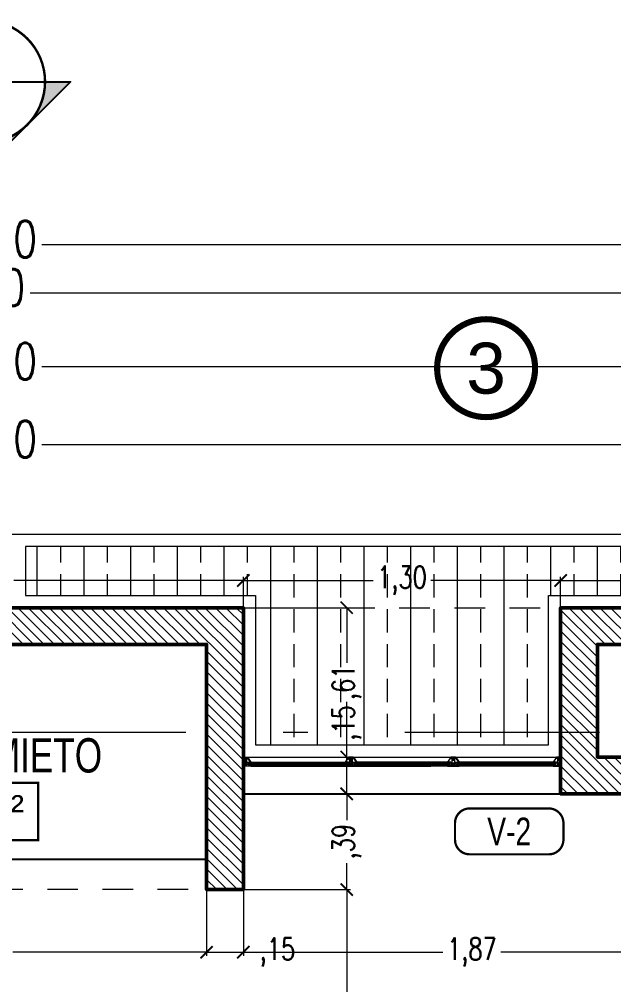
# Model space of a CAD drawing. Header units: millimetres. Extents: x 216 to 2687, y 57 to 1099.
# Drawn here: x 229.718 to 232.143, y 92.617 to 96.56 of the extents above; entities that cross this region are included whole.
import ezdxf
from ezdxf.enums import TextEntityAlignment as Align

# ---------------------------------------------------------------- set-up
doc = ezdxf.new("R2010")
doc.units = ezdxf.units.MM
doc.header["$LTSCALE"] = 0.5
doc.set_wipeout_variables(frame=1)
doc.header["$PDMODE"] = 35
for name, pattern in [('CENTER', [50.8, 31.75, -6.35, 6.35, -6.35]), ('DASHDOT2', [12.7, 6.35, -3.175, 0, -3.175]), ('HIDDEN', [0.375, 0.25, -0.125])]:
    doc.linetypes.add(name, pattern=pattern)
for name, color, linetype, lineweight in [('A-COTAS', 7, 'Continuous', 9), ('A-EJES', 7, 'DASHDOT2', 9), ('A-MUEB-FIJO', 44, 'Continuous', 15), ('A-MURO', 5, 'Continuous', 50), ('A-MURO-ACHU', 250, 'Continuous', 0), ('A-PISO', 7, 'Continuous', 15), ('A-PISO -ACHU', 55, 'Continuous', 0), ('A-PLAN-ACHU1', 105, 'Continuous', 9), ('A-PLAN-ACHU2', 146, 'Continuous', 0), ('A-PROY', 6, 'HIDDEN', 18), ('A-TEXT-EJES', 85, 'CENTER', 9), ('A-TEXT-ESPA', 1, 'Continuous', 9), ('A-TEXT-VENT', 2, 'Continuous', 9), ('A-VENT', 1, 'Continuous', 15), ('A-WIPEOUT', 255, 'Continuous', 0)]:
    doc.layers.add(name, color=color, linetype=linetype, lineweight=lineweight)
doc.layers.add('A-TEXT-SIMB', color=195, linetype='Continuous')
doc.layers.add('BORRADOR', color=3, linetype='Continuous', plot=False)
doc.styles.add('Cotas', font='romans.shx', dxfattribs={"width": 0.75})
doc.styles.add('ING_50', font='swisscl.ttf', dxfattribs={"height": 0.08})
doc.styles.add('ROTULO', font='swissl.ttf')
doc.styles.add('swis Lt BT', font='swissl.ttf')
doc.dimstyles.new("1-25'", dxfattribs={"dimtxt": 0.075, "dimasz": 0.05, "dimexe": 0.015, "dimexo": 0, "dimgap": 0.02, "dimtad": 0, "dimzin": 4, "dimtxsty": 'Cotas', "dimblk": 'ARCHTICK', "dimcen": 0.09, "dimclrd": 142, "dimclre": 2, "dimclrt": 2, "dimadec": 0, "dimazin": 0, "dimtfac": 1, "dimtmove": 0, "dimatfit": 3, "dimfxl": 0.1, "dimlwd": 13, "dimlwe": 9, "dimarcsym": 2})
doc.dimstyles.new("1-50'---", dxfattribs={"dimtxt": 0.15, "dimasz": 0.1, "dimexe": 0.045, "dimexo": 0, "dimgap": 0.02, "dimtad": 0, "dimzin": 4, "dimtxsty": 'Cotas', "dimblk": 'ARCHTICK', "dimcen": 0.09, "dimclrd": 40, "dimclre": 74, "dimclrt": 256, "dimadec": 0, "dimazin": 0, "dimtfac": 1, "dimtmove": 0, "dimatfit": 3, "dimfxl": 30, "dimfxlon": 1, "dimlwd": 13, "dimlwe": 9, "dimarcsym": 2})
pattern_1 = [(135, (-2414.348867, -998.31859), (-0.02121320344, -0.02121320344), [])]

# ---------------------------------------------------------------- blocks, each defined once
blk = doc.blocks.new('*U19')
at = {"layer": 'A-TEXT-SIMB'}
h = blk.add_hatch(color=256, dxfattribs=at)
edge = h.paths.add_edge_path()
edge.add_line((0.25, 0), (0.3536, 0))
edge.add_line((0.3536, 0), (0, -0.3536))
edge.add_line((0, -0.3536), (-0.3536, 0))
edge.add_line((-0.3536, 0), (-0.25, 0))
edge.add_arc((0, 0), 0.25, 180, 360)
for p, q in [((-0.25, 0), (0.25, 0)), ((0.25, 0), (0.3536, 0))]:
    blk.add_line(p, q, dxfattribs=at)
at = {"layer": 'A-TEXT-SIMB', "const_width": 0.01}
blk.add_lwpolyline([(0.25, 0, -0.999498), (-0.25, 0, -0.999498)], format="xyb", close=True, dxfattribs=at)
at = {"layer": 'A-TEXT-SIMB'}
blk.add_lwpolyline([(0.25, 0), (0.3536, 0), (0, -0.3536), (-0.3536, 0), (-0.25, 0, 1)], format="xyb", close=True, dxfattribs=at)
at = {"layer": 'A-TEXT-SIMB', "color": 0, "style": 'ROTULO'}
blk.add_text('FC', height=0.1, dxfattribs=at).set_placement((0.0001, 0.1046), align=Align.MIDDLE_CENTER)
at = {"layer": 'A-TEXT-SIMB', "color": 0, "style": 'ROTULO', "flags": 8}
blk.add_attdef('1', text='', height=0.15, dxfattribs=at).set_placement((0, -0.1157), align=Align.MIDDLE_CENTER)
blk = doc.blocks.new('IND_ESPACIO_PL')
at = {"layer": 'A-TEXT-ESPA', "color": 7, "const_width": 0.00945}
blk.add_lwpolyline([(-0.3615, 0), (-0.3615, -0.2344), (0.3615, -0.2344), (0.3615, 0)], close=True, dxfattribs=at)
at = {"layer": 'A-TEXT-ESPA', "color": 7, "style": 'swis Lt BT'}
blk.add_text('m²', height=0.11719, dxfattribs=at).set_placement((0.1124, -0.1674))
at = {"layer": 'A-TEXT-ESPA', "style": 'ING_50'}
blk.add_attdef('NOMBRE-DEL-ESPACIO', text='', height=0.14, dxfattribs=at).set_placement((0, 0), align=Align.BOTTOM_CENTER)
at = {"layer": 'A-TEXT-ESPA', "style": 'swis Lt BT'}
blk.add_attdef('00.00', text='', height=0.227, dxfattribs=at).set_placement((-0.3222, -0.1674), (0.068, -0.1674), align=Align.ALIGNED)
blk = doc.blocks.new('_ArchTick')
at = {"color": 0, "linetype": 'ByBlock', "const_width": 0.15}
blk.add_lwpolyline([(-0.5, -0.5), (0.5, 0.5)], dxfattribs=at)
blk = doc.blocks.new('*D89')
at = {"layer": 'A-COTAS', "color": 74, "linetype": 'DASHDOT2', "lineweight": 9, "transparency": 16777216}
for p, q in [((226.5728, 95.9569), (226.5728, 95.3965)), ((232.5728, 95.4415), (232.5728, 95.4865))]:
    blk.add_line(p, q, dxfattribs=at)
at = {"layer": 'A-COTAS', "color": 40, "linetype": 'Continuous', "lineweight": 13, "transparency": 16777216}
for p, q in [((226.5728, 95.4415), (229.384, 95.4415)), ((232.5728, 95.4415), (229.7615, 95.4415))]:
    blk.add_line(p, q, dxfattribs=at)
at = {"layer": 'DEFPOINTS', "color": 0, "transparency": 16777216}
for p in [(226.5728, 95.9569), (232.5728, 95.4415), (232.5728, 95.4415)]:
    blk.add_point(p, dxfattribs=at)
at = {"layer": 'A-COTAS', "color": 40, "lineweight": 13, "transparency": 16777216, "xscale": 0.1, "yscale": 0.1, "zscale": 0.1, "rotation": 180}
blk.add_blockref('_ArchTick', (226.5728, 95.4415), dxfattribs=at)
at = {"layer": 'A-COTAS', "color": 40, "lineweight": 13, "transparency": 16777216, "xscale": 0.1, "yscale": 0.1, "zscale": 0.1}
blk.add_blockref('_ArchTick', (232.5728, 95.4415), dxfattribs=at)
at = {"layer": 'A-COTAS', "transparency": 16777216, "insert": (229.5728, 95.4415), "char_height": 0.15, "attachment_point": 5, "style": 'Cotas'}
blk.add_mtext('6,00', dxfattribs=at)
blk = doc.blocks.new('*D91')
at = {"layer": 'A-COTAS', "color": 74, "linetype": 'DASHDOT2', "lineweight": 9, "transparency": 16777216}
for p, q in [((220.5728, 95.9569), (220.5728, 95.5942)), ((238.5728, 95.9569), (238.5728, 95.5942))]:
    blk.add_line(p, q, dxfattribs=at)
at = {"layer": 'A-COTAS', "color": 40, "linetype": 'Continuous', "lineweight": 13, "transparency": 16777216}
for p, q in [((220.5728, 95.6392), (229.3358, 95.6392)), ((238.5728, 95.6392), (229.8097, 95.6392))]:
    blk.add_line(p, q, dxfattribs=at)
at = {"layer": 'DEFPOINTS', "color": 0, "transparency": 16777216}
for p in [(220.5728, 95.9569), (238.5728, 95.9569), (238.5728, 95.6392)]:
    blk.add_point(p, dxfattribs=at)
at = {"layer": 'A-COTAS', "color": 40, "lineweight": 13, "transparency": 16777216, "xscale": 0.1, "yscale": 0.1, "zscale": 0.1, "rotation": 180}
blk.add_blockref('_ArchTick', (220.5728, 95.6392), dxfattribs=at)
at = {"layer": 'A-COTAS', "color": 40, "lineweight": 13, "transparency": 16777216, "xscale": 0.1, "yscale": 0.1, "zscale": 0.1}
blk.add_blockref('_ArchTick', (238.5728, 95.6392), dxfattribs=at)
at = {"layer": 'A-COTAS', "transparency": 16777216, "insert": (229.5728, 95.6392), "char_height": 0.15, "attachment_point": 5, "style": 'Cotas'}
blk.add_mtext('18,00', dxfattribs=at)
blk = doc.blocks.new('*D93')
at = {"layer": 'A-COTAS', "color": 74, "linetype": 'DASHDOT2', "lineweight": 9, "transparency": 16777216}
for p, q in [((220.4228, 94.1569), (220.4228, 94.8675)), ((238.7228, 94.1569), (238.7228, 94.8675))]:
    blk.add_line(p, q, dxfattribs=at)
at = {"layer": 'A-COTAS', "color": 40, "linetype": 'Continuous', "lineweight": 13, "transparency": 16777216}
for p, q in [((220.4228, 94.8225), (229.3358, 94.8225)), ((238.7228, 94.8225), (229.8097, 94.8225))]:
    blk.add_line(p, q, dxfattribs=at)
at = {"layer": 'DEFPOINTS', "color": 0, "transparency": 16777216}
for p in [(238.7228, 94.8225), (220.4228, 94.1569), (238.7228, 94.1569)]:
    blk.add_point(p, dxfattribs=at)
at = {"layer": 'A-COTAS', "color": 40, "lineweight": 13, "transparency": 16777216, "xscale": 0.1, "yscale": 0.1, "zscale": 0.1, "rotation": 180}
blk.add_blockref('_ArchTick', (220.4228, 94.8225), dxfattribs=at)
at = {"layer": 'A-COTAS', "color": 40, "lineweight": 13, "transparency": 16777216, "xscale": 0.1, "yscale": 0.1, "zscale": 0.1}
blk.add_blockref('_ArchTick', (238.7228, 94.8225), dxfattribs=at)
at = {"layer": 'A-COTAS', "transparency": 16777216, "insert": (229.5728, 94.8225), "char_height": 0.15, "attachment_point": 5, "style": 'Cotas'}
blk.add_mtext('18,30', dxfattribs=at)
blk = doc.blocks.new('*D95')
at = {"layer": 'A-COTAS', "color": 74, "linetype": 'DASHDOT2', "lineweight": 9, "transparency": 16777216}
for p, q in [((220.1228, 94.4569), (220.1228, 95.1855)), ((239.0228, 94.4569), (239.0228, 95.1855))]:
    blk.add_line(p, q, dxfattribs=at)
at = {"layer": 'A-COTAS', "color": 40, "linetype": 'Continuous', "lineweight": 13, "transparency": 16777216}
for p, q in [((220.1228, 95.1405), (229.3358, 95.1405)), ((239.0228, 95.1405), (229.8097, 95.1405))]:
    blk.add_line(p, q, dxfattribs=at)
at = {"layer": 'DEFPOINTS', "color": 0, "transparency": 16777216}
for p in [(239.0228, 95.1405), (220.1228, 94.4569), (239.0228, 94.4569)]:
    blk.add_point(p, dxfattribs=at)
at = {"layer": 'A-COTAS', "color": 40, "lineweight": 13, "transparency": 16777216, "xscale": 0.1, "yscale": 0.1, "zscale": 0.1, "rotation": 180}
blk.add_blockref('_ArchTick', (220.1228, 95.1405), dxfattribs=at)
at = {"layer": 'A-COTAS', "color": 40, "lineweight": 13, "transparency": 16777216, "xscale": 0.1, "yscale": 0.1, "zscale": 0.1}
blk.add_blockref('_ArchTick', (239.0228, 95.1405), dxfattribs=at)
at = {"layer": 'A-COTAS', "transparency": 16777216, "insert": (229.5728, 95.1405), "char_height": 0.15, "attachment_point": 5, "style": 'Cotas'}
blk.add_mtext('18,90', dxfattribs=at)
blk = doc.blocks.new('*D102')
at = {"layer": 'A-COTAS', "color": 2, "linetype": 'DASHDOT2', "lineweight": 9, "transparency": 16777216}
for p, q in [((228.5134, 94.1569), (228.5134, 94.2828)), ((230.6321, 94.1569), (230.6321, 94.2828))]:
    blk.add_line(p, q, dxfattribs=at)
at = {"layer": 'A-COTAS', "color": 142, "linetype": 'Continuous', "lineweight": 13, "transparency": 16777216}
for p, q in [((228.5134, 94.2678), (229.4499, 94.2678)), ((230.6321, 94.2678), (229.6956, 94.2678))]:
    blk.add_line(p, q, dxfattribs=at)
at = {"layer": 'DEFPOINTS', "color": 0, "transparency": 16777216}
for p in [(230.6321, 94.2678), (228.5134, 94.1569), (230.6321, 94.1569)]:
    blk.add_point(p, dxfattribs=at)
at = {"layer": 'A-COTAS', "color": 142, "lineweight": 13, "transparency": 16777216, "xscale": 0.05, "yscale": 0.05, "zscale": 0.05, "rotation": 180}
blk.add_blockref('_ArchTick', (228.5134, 94.2678), dxfattribs=at)
at = {"layer": 'A-COTAS', "color": 142, "lineweight": 13, "transparency": 16777216, "xscale": 0.05, "yscale": 0.05, "zscale": 0.05}
blk.add_blockref('_ArchTick', (230.6321, 94.2678), dxfattribs=at)
at = {"layer": 'A-COTAS', "color": 2, "transparency": 16777216, "insert": (229.5728, 94.2678), "char_height": 0.09, "attachment_point": 5, "style": 'Cotas'}
blk.add_mtext('2,12', dxfattribs=at)
blk = doc.blocks.new('*D103')
at = {"layer": 'A-COTAS', "color": 2, "linetype": 'DASHDOT2', "lineweight": 9, "transparency": 16777216}
for p, q in [((230.6321, 94.1569), (230.6321, 94.2828)), ((231.9271, 94.1569), (231.9271, 94.2828))]:
    blk.add_line(p, q, dxfattribs=at)
at = {"layer": 'A-COTAS', "color": 142, "linetype": 'Continuous', "lineweight": 13, "transparency": 16777216}
for p, q in [((230.6321, 94.2678), (231.1616, 94.2678)), ((231.9271, 94.2678), (231.3977, 94.2678))]:
    blk.add_line(p, q, dxfattribs=at)
at = {"layer": 'DEFPOINTS', "color": 0, "transparency": 16777216}
for p in [(231.9271, 94.2678), (230.6321, 94.1569), (231.9271, 94.1569)]:
    blk.add_point(p, dxfattribs=at)
at = {"layer": 'A-COTAS', "color": 142, "lineweight": 13, "transparency": 16777216, "xscale": 0.05, "yscale": 0.05, "zscale": 0.05, "rotation": 180}
blk.add_blockref('_ArchTick', (230.6321, 94.2678), dxfattribs=at)
at = {"layer": 'A-COTAS', "color": 142, "lineweight": 13, "transparency": 16777216, "xscale": 0.05, "yscale": 0.05, "zscale": 0.05}
blk.add_blockref('_ArchTick', (231.9271, 94.2678), dxfattribs=at)
at = {"layer": 'A-COTAS', "color": 2, "transparency": 16777216, "insert": (231.2796, 94.2678), "char_height": 0.09, "attachment_point": 5, "style": 'Cotas'}
blk.add_mtext('1,30', dxfattribs=at)
blk = doc.blocks.new('*D104')
at = {"layer": 'A-COTAS', "color": 2, "linetype": 'DASHDOT2', "lineweight": 9, "transparency": 16777216}
for p, q in [((231.9271, 94.1569), (231.9271, 94.2828)), ((233.2184, 94.1569), (233.2184, 94.2828))]:
    blk.add_line(p, q, dxfattribs=at)
at = {"layer": 'A-COTAS', "color": 142, "linetype": 'Continuous', "lineweight": 13, "transparency": 16777216}
for p, q in [((231.9271, 94.2678), (232.4563, 94.2678)), ((233.2184, 94.2678), (232.6892, 94.2678))]:
    blk.add_line(p, q, dxfattribs=at)
at = {"layer": 'DEFPOINTS', "color": 0, "transparency": 16777216}
for p in [(233.2184, 94.2678), (231.9271, 94.1569), (233.2184, 94.1569)]:
    blk.add_point(p, dxfattribs=at)
at = {"layer": 'A-COTAS', "color": 142, "lineweight": 13, "transparency": 16777216, "xscale": 0.05, "yscale": 0.05, "zscale": 0.05, "rotation": 180}
blk.add_blockref('_ArchTick', (231.9271, 94.2678), dxfattribs=at)
at = {"layer": 'A-COTAS', "color": 142, "lineweight": 13, "transparency": 16777216, "xscale": 0.05, "yscale": 0.05, "zscale": 0.05}
blk.add_blockref('_ArchTick', (233.2184, 94.2678), dxfattribs=at)
at = {"layer": 'A-COTAS', "color": 2, "transparency": 16777216, "insert": (232.5728, 94.2678), "char_height": 0.09, "attachment_point": 5, "style": 'Cotas'}
blk.add_mtext('1,29', dxfattribs=at)
blk = doc.blocks.new('*D120')
at = {"layer": 'A-COTAS', "color": 2, "linetype": 'DASHDOT2', "lineweight": 9, "transparency": 16777216}
for p, q in [((228.6634, 93.0054), (228.6634, 92.7344)), ((230.4821, 93.0054), (230.4821, 92.7344))]:
    blk.add_line(p, q, dxfattribs=at)
at = {"layer": 'A-COTAS', "color": 142, "linetype": 'Continuous', "lineweight": 13, "transparency": 16777216}
for p, q in [((228.6634, 92.7494), (229.4547, 92.7494)), ((230.4821, 92.7494), (229.6908, 92.7494))]:
    blk.add_line(p, q, dxfattribs=at)
at = {"layer": 'DEFPOINTS', "color": 0, "transparency": 16777216}
for p in [(228.6634, 93.0054), (230.4821, 93.0054), (230.4821, 92.7494)]:
    blk.add_point(p, dxfattribs=at)
at = {"layer": 'A-COTAS', "color": 142, "lineweight": 13, "transparency": 16777216, "xscale": 0.05, "yscale": 0.05, "zscale": 0.05, "rotation": 180}
blk.add_blockref('_ArchTick', (228.6634, 92.7494), dxfattribs=at)
at = {"layer": 'A-COTAS', "color": 142, "lineweight": 13, "transparency": 16777216, "xscale": 0.05, "yscale": 0.05, "zscale": 0.05}
blk.add_blockref('_ArchTick', (230.4821, 92.7494), dxfattribs=at)
at = {"layer": 'A-COTAS', "color": 2, "transparency": 16777216, "insert": (229.5728, 92.7494), "char_height": 0.09, "attachment_point": 5, "style": 'Cotas'}
blk.add_mtext('1,82', dxfattribs=at)
blk = doc.blocks.new('*D121')
at = {"layer": 'A-COTAS', "color": 2, "linetype": 'DASHDOT2', "lineweight": 9, "transparency": 16777216}
for p, q in [((230.4821, 93.0054), (230.4821, 92.7344)), ((230.6321, 93.0054), (230.6321, 92.7344))]:
    blk.add_line(p, q, dxfattribs=at)
at = {"layer": 'A-COTAS', "color": 142, "linetype": 'Continuous', "lineweight": 13, "transparency": 16777216}
for p, q in [((230.4821, 92.7494), (230.6321, 92.7494)), ((230.6321, 92.7494), (230.6821, 92.7494))]:
    blk.add_line(p, q, dxfattribs=at)
at = {"layer": 'DEFPOINTS', "color": 0, "transparency": 16777216}
for p in [(230.4821, 93.0054), (230.6321, 93.0054), (230.6321, 92.7494)]:
    blk.add_point(p, dxfattribs=at)
at = {"layer": 'A-COTAS', "color": 142, "lineweight": 13, "transparency": 16777216, "xscale": 0.05, "yscale": 0.05, "zscale": 0.05, "rotation": 180}
blk.add_blockref('_ArchTick', (230.4821, 92.7494), dxfattribs=at)
at = {"layer": 'A-COTAS', "color": 142, "lineweight": 13, "transparency": 16777216, "xscale": 0.05, "yscale": 0.05, "zscale": 0.05}
blk.add_blockref('_ArchTick', (230.6321, 92.7494), dxfattribs=at)
at = {"layer": 'A-COTAS', "color": 2, "transparency": 16777216, "insert": (230.7713, 92.7494), "char_height": 0.09, "attachment_point": 5, "style": 'Cotas'}
blk.add_mtext(',15', dxfattribs=at)
blk = doc.blocks.new('*D122')
at = {"layer": 'A-COTAS', "color": 2, "linetype": 'DASHDOT2', "lineweight": 9, "transparency": 16777216}
for p, q in [((230.6321, 93.0054), (230.6321, 92.7344)), ((232.4978, 92.7494), (232.4978, 92.7644))]:
    blk.add_line(p, q, dxfattribs=at)
at = {"layer": 'A-COTAS', "color": 142, "linetype": 'Continuous', "lineweight": 13, "transparency": 16777216}
for p, q in [((230.6321, 92.7494), (231.4469, 92.7494)), ((232.4978, 92.7494), (231.683, 92.7494))]:
    blk.add_line(p, q, dxfattribs=at)
at = {"layer": 'DEFPOINTS', "color": 0, "transparency": 16777216}
for p in [(230.6321, 93.0054), (232.4978, 92.7494), (232.4978, 92.7494)]:
    blk.add_point(p, dxfattribs=at)
at = {"layer": 'A-COTAS', "color": 142, "lineweight": 13, "transparency": 16777216, "xscale": 0.05, "yscale": 0.05, "zscale": 0.05, "rotation": 180}
blk.add_blockref('_ArchTick', (230.6321, 92.7494), dxfattribs=at)
at = {"layer": 'A-COTAS', "color": 142, "lineweight": 13, "transparency": 16777216, "xscale": 0.05, "yscale": 0.05, "zscale": 0.05}
blk.add_blockref('_ArchTick', (232.4978, 92.7494), dxfattribs=at)
at = {"layer": 'A-COTAS', "color": 2, "transparency": 16777216, "insert": (231.565, 92.7494), "char_height": 0.09, "attachment_point": 5, "style": 'Cotas'}
blk.add_mtext('1,87', dxfattribs=at)
blk = doc.blocks.new('ALN-177', base_point=(0.5588, 0.5404))
at = {"layer": 'A-PLAN-ACHU1'}
for p, q in [((0.5343, 0.5506), (0.5324, 0.5529)), ((0.5344, 0.5519), (0.5324, 0.5529)), ((0.5361, 0.5528), (0.5344, 0.5519)), ((0.5361, 0.5485), (0.5361, 0.5528)), ((0.5343, 0.5506), (0.5324, 0.5484)), ((0.5343, 0.5494), (0.5324, 0.5484)), ((0.5361, 0.5485), (0.5343, 0.5494))]:
    blk.add_line(p, q, dxfattribs=at)
at = {"layer": 'A-VENT'}
blk.add_lwpolyline([(0.5558, 0.5404), (0.5588, 0.5404), (0.5588, 0.5419), (0.5377, 0.5555), (0.5362, 0.5555), (0.5343, 0.554), (0.5343, 0.5521), (0.5362, 0.5536), (0.5362, 0.5478), (0.5343, 0.5493), (0.5343, 0.5481), (0.5362, 0.5466), (0.5362, 0.5418), (0.5332, 0.5388), (0.5295, 0.5388), (0.5295, 0.5386), (0.5305, 0.5376), (0.5342, 0.5376), (0.5377, 0.5412), (0.5377, 0.5537), (0.5561, 0.5419), (0.5541, 0.5419), (0.5541, 0.5389, 1), (0.5566, 0.5389)], format="xyb", close=True, dxfattribs=at)
blk = doc.blocks.new('ALN-292')
at = {"layer": 'A-VENT'}
blk.add_lwpolyline([(0, 0.024), (0, 0), (0.0035, 0), (0.0035, 0.0025), (0.0015, 0.0015), (0.0015, 0.0079), (0.0035, 0.0069), (0.0035, 0.008), (0.0015, 0.009), (0.0015, 0.0179), (0.007, 0.0179), (0.007, 0.015), (0.01, 0.015), (0.0092, 0.0165), (0.0085, 0.0165), (0.0085, 0.0179), (0.0365, 0.0179), (0.0365, 0.0165), (0.0358, 0.0165), (0.035, 0.015), (0.038, 0.015), (0.038, 0.024), (0.038, 0.033), (0.035, 0.033), (0.0358, 0.0315), (0.0365, 0.0315), (0.0365, 0.0301), (0.0085, 0.0301), (0.0085, 0.0315), (0.0092, 0.0315), (0.01, 0.033), (0.007, 0.033), (0.007, 0.0301), (0.0015, 0.0301), (0.0015, 0.039), (0.0035, 0.04), (0.0035, 0.0411), (0.0015, 0.0401), (0.0015, 0.0465), (0.0035, 0.0455), (0.0035, 0.048), (0, 0.048)], close=True, dxfattribs=at)
for points in [[(0.0092, 0.0274, 0.352285), (0.0065, 0.024, 0.352285), (0.0092, 0.0206), (0.0092, 0.0194), (0.0015, 0.0194), (0.0015, 0.024), (0.0015, 0.0286), (0.0092, 0.0286)], [(0.008, 0.024, 1), (0.012, 0.024, 1)], [(0.0272, 0.0274, 0.352285), (0.0245, 0.024, 0.352285), (0.0272, 0.0206), (0.0272, 0.0194), (0.0107, 0.0194), (0.0107, 0.0206, 0.352285), (0.0135, 0.024, 0.352285), (0.0107, 0.0274), (0.0107, 0.0286), (0.0272, 0.0286)], [(0.026, 0.024, 1), (0.03, 0.024, 1)], [(0.0288, 0.0206, 0.352285), (0.0315, 0.024, 0.352285), (0.0288, 0.0274), (0.0288, 0.0286), (0.0365, 0.0286), (0.0365, 0.024), (0.0365, 0.0194), (0.0288, 0.0194)]]:
    blk.add_lwpolyline(points, format="xyb", close=True, dxfattribs=at)
blk = doc.blocks.new('V-2_PL_BLQ4')
at = {"layer": 'A-PLAN-ACHU1'}
for points in [[(0.4266, 0.1175), (0.0197, 0.1175), (0.0197, 0.1235), (0.4266, 0.1235)], [(0.452, 0.1175), (0.844, 0.1175), (0.844, 0.1235), (0.452, 0.1235)], [(0.8694, 0.1175), (1.2753, 0.1175), (1.2753, 0.1235), (0.8694, 0.1235)]]:
    blk.add_lwpolyline(points, close=True, dxfattribs=at)
for points in [[(0.0282, 0.1141), (0.0239, 0.1141), (0.0249, 0.1159), (0.0239, 0.1178), (0.0261, 0.1159), (0.0283, 0.1178), (0.0273, 0.1158), (0.0282, 0.1141)], [(0.4222, 0.1141), (0.4179, 0.1141), (0.4188, 0.1159), (0.4178, 0.1178), (0.42, 0.1159), (0.4223, 0.1178), (0.4213, 0.1158), (0.4222, 0.1141)], [(0.4563, 0.1141), (0.4607, 0.1141), (0.4597, 0.1159), (0.4607, 0.1178), (0.4585, 0.1159), (0.4563, 0.1178), (0.4573, 0.1158), (0.4563, 0.1141)], [(0.8397, 0.1141), (0.8354, 0.1141), (0.8363, 0.1159), (0.8353, 0.1178), (0.8375, 0.1159), (0.8398, 0.1178), (0.8387, 0.1158), (0.8397, 0.1141)], [(0.8738, 0.1141), (0.8781, 0.1141), (0.8772, 0.1159), (0.8782, 0.1178), (0.876, 0.1159), (0.8737, 0.1178), (0.8748, 0.1158), (0.8738, 0.1141)], [(0.8737, 0.1141), (0.8781, 0.1141), (0.8771, 0.1159), (0.8781, 0.1178), (0.8759, 0.1159), (0.8737, 0.1178), (0.8747, 0.1158), (0.8737, 0.1141)], [(1.2668, 0.1141), (1.2711, 0.1141), (1.2701, 0.1159), (1.2711, 0.1178), (1.2689, 0.1159), (1.2667, 0.1178), (1.2677, 0.1158), (1.2668, 0.1141)]]:
    blk.add_lwpolyline(points, dxfattribs=at)
at = {"layer": 'A-PLAN-ACHU2'}
for points in [[(0.4266, 0.1205), (0.0197, 0.1205)], [(0.031, 0.1289), (0.4153, 0.1289)], [(0.452, 0.1205), (0.844, 0.1205)], [(0.8327, 0.1289), (0.4633, 0.1289)], [(0.8694, 0.1205), (1.2753, 0.1205)], [(1.264, 0.1289), (0.8807, 0.1289)], [(0.4153, 0.1155), (0.031, 0.1155)], [(0.031, 0.112), (0.4259, 0.112)], [(0.4153, 0.112), (0.0784, 0.112)], [(0.8327, 0.112), (0.4526, 0.112)], [(0.4633, 0.1155), (0.8327, 0.1155)], [(0.4633, 0.112), (0.7652, 0.112)], [(1.264, 0.112), (0.87, 0.112)], [(0.8807, 0.1155), (1.264, 0.1155)]]:
    blk.add_lwpolyline(points, dxfattribs=at)
at = {"layer": 'A-VENT'}
blk.add_lwpolyline([(1.295, 0.15), (1.295, 0), (0, 0), (0, 0.15)], close=True, dxfattribs=at)
for points in [[(0.0079, 0.121, 3.732051), (0.0079, 0.123), (0.0066, 0.1238), (0.0066, 0.1255), (0.0116, 0.1255), (0.0116, 0.1365), (0.0066, 0.1365), (0.0066, 0.1382), (0.0079, 0.139, 3.732051), (0.0079, 0.141), (0.0066, 0.1418), (0.0066, 0.1435), (0.0116, 0.1435), (0.0116, 0.1485), (0.0016, 0.1485), (0.0016, 0.1464), (0, 0.148), (0, 0.15), (0.016, 0.15), (0.016, 0.147), (0.0145, 0.1478), (0.0145, 0.1485), (0.0131, 0.1485), (0.0131, 0.1135), (0.022, 0.1135), (0.023, 0.1155), (0.0241, 0.1155), (0.0231, 0.1135), (0.0295, 0.1135), (0.0285, 0.1155), (0.031, 0.1155), (0.031, 0.112), (0, 0.112), (0, 0.114), (0.0016, 0.1156), (0.0016, 0.1135), (0.0116, 0.1135), (0.0116, 0.1185), (0.0066, 0.1185), (0.0066, 0.1202)], [(1.2871, 0.121, -3.732051), (1.2871, 0.123), (1.2884, 0.1238), (1.2884, 0.1255), (1.2834, 0.1255), (1.2834, 0.1365), (1.2884, 0.1365), (1.2884, 0.1382), (1.2871, 0.139, -3.732051), (1.2871, 0.141), (1.2884, 0.1418), (1.2884, 0.1435), (1.2834, 0.1435), (1.2834, 0.1485), (1.2934, 0.1485), (1.2934, 0.1464), (1.295, 0.148), (1.295, 0.15), (1.279, 0.15), (1.279, 0.147), (1.2805, 0.1478), (1.2805, 0.1485), (1.2819, 0.1485), (1.2819, 0.1135), (1.273, 0.1135), (1.272, 0.1155), (1.2709, 0.1155), (1.2719, 0.1135), (1.2655, 0.1135), (1.2665, 0.1155), (1.264, 0.1155), (1.264, 0.112), (1.295, 0.112), (1.295, 0.114), (1.2934, 0.1156), (1.2934, 0.1135), (1.2834, 0.1135), (1.2834, 0.1185), (1.2884, 0.1185), (1.2884, 0.1202)]]:
    blk.add_lwpolyline(points, format="xyb", close=True, dxfattribs=at)
at = {"layer": 'A-VENT', "xscale": -1, "rotation": 270}
for p in [(0.0159, 0.15), (0.4482, 0.15), (0.8656, 0.15)]:
    blk.add_blockref('ALN-177', p, dxfattribs=at)
at = {"layer": 'A-VENT', "rotation": 90}
for name, p in [('ALN-177', (0.4303, 0.15)), ('ALN-292', (0.4633, 0.112)), ('ALN-177', (0.8477, 0.15)), ('ALN-292', (0.8807, 0.112)), ('ALN-177', (1.2791, 0.15))]:
    blk.add_blockref(name, p, dxfattribs=at)
blk = doc.blocks.new('*D356')
at = {"layer": 'A-COTAS', "color": 2, "linetype": 'DASHDOT2', "lineweight": 9, "transparency": 16777216}
for p, q in [((230.6321, 93.0054), (231.0688, 93.0054)), ((230.8228, 86.7969), (231.0688, 86.7969))]:
    blk.add_line(p, q, dxfattribs=at)
at = {"layer": 'A-COTAS', "color": 142, "linetype": 'Continuous', "lineweight": 13, "transparency": 16777216}
for p, q in [((231.0538, 93.0054), (231.0538, 90.0128)), ((231.0538, 86.7969), (231.0538, 89.7896))]:
    blk.add_line(p, q, dxfattribs=at)
at = {"layer": 'DEFPOINTS', "color": 0, "transparency": 16777216}
for p in [(230.6321, 93.0054), (231.0538, 93.0054), (230.8228, 86.7969)]:
    blk.add_point(p, dxfattribs=at)
at = {"layer": 'A-COTAS', "color": 142, "lineweight": 13, "transparency": 16777216, "xscale": 0.05, "yscale": 0.05, "zscale": 0.05}
for p, rotation in [((231.0538, 93.0054), 90), ((231.0538, 86.7969), 270)]:
    blk.add_blockref('_ArchTick', p, dxfattribs=dict(at, rotation=rotation))
at = {"layer": 'A-COTAS', "color": 2, "transparency": 16777216, "insert": (231.0538, 89.9012), "char_height": 0.09, "attachment_point": 5, "rotation": 90, "style": 'Cotas'}
blk.add_mtext('6,21', dxfattribs=at)
blk = doc.blocks.new('*D357')
at = {"layer": 'A-COTAS', "color": 2, "linetype": 'DASHDOT2', "lineweight": 9, "transparency": 16777216}
for p, q in [((231.0538, 93.3969), (231.0688, 93.3969)), ((230.6321, 93.0054), (231.0688, 93.0054))]:
    blk.add_line(p, q, dxfattribs=at)
at = {"layer": 'A-COTAS', "color": 142, "linetype": 'Continuous', "lineweight": 13, "transparency": 16777216}
for p, q in [((231.0538, 93.3969), (231.0538, 93.2887)), ((231.0538, 93.0054), (231.0538, 93.1137))]:
    blk.add_line(p, q, dxfattribs=at)
at = {"layer": 'DEFPOINTS', "color": 0, "transparency": 16777216}
for p in [(231.0538, 93.3969), (231.0538, 93.3969), (230.6321, 93.0054)]:
    blk.add_point(p, dxfattribs=at)
at = {"layer": 'A-COTAS', "color": 142, "lineweight": 13, "transparency": 16777216, "xscale": 0.05, "yscale": 0.05, "zscale": 0.05}
for p, rotation in [((231.0538, 93.3969), 90), ((231.0538, 93.0054), 270)]:
    blk.add_blockref('_ArchTick', p, dxfattribs=dict(at, rotation=rotation))
at = {"layer": 'A-COTAS', "color": 2, "transparency": 16777216, "insert": (231.0538, 93.2012), "char_height": 0.09, "attachment_point": 5, "rotation": 90, "style": 'Cotas'}
blk.add_mtext(',39', dxfattribs=at)
blk = doc.blocks.new('*D358')
at = {"layer": 'A-COTAS', "color": 142, "linetype": 'Continuous', "lineweight": 13, "transparency": 16777216}
for p, q in [((231.0538, 93.5469), (231.0538, 93.5969)), ((231.0538, 93.3969), (231.0538, 93.5469))]:
    blk.add_line(p, q, dxfattribs=at)
at = {"layer": 'A-COTAS', "color": 2, "linetype": 'DASHDOT2', "lineweight": 9, "transparency": 16777216}
for p, q in [((231.0538, 93.5469), (231.0688, 93.5469)), ((231.0538, 93.3969), (231.0688, 93.3969))]:
    blk.add_line(p, q, dxfattribs=at)
at = {"layer": 'DEFPOINTS', "color": 0, "transparency": 16777216}
for p in [(231.0538, 93.5469), (231.0538, 93.5469), (231.0538, 93.3969)]:
    blk.add_point(p, dxfattribs=at)
at = {"layer": 'A-COTAS', "color": 142, "lineweight": 13, "transparency": 16777216, "xscale": 0.05, "yscale": 0.05, "zscale": 0.05}
for p, rotation in [((231.0538, 93.5469), 90), ((231.0538, 93.3969), 270)]:
    blk.add_blockref('_ArchTick', p, dxfattribs=dict(at, rotation=rotation))
at = {"layer": 'A-COTAS', "color": 2, "transparency": 16777216, "insert": (231.0538, 93.686), "char_height": 0.09, "attachment_point": 5, "rotation": 90, "style": 'Cotas'}
blk.add_mtext(',15', dxfattribs=at)
blk = doc.blocks.new('*D359')
at = {"layer": 'A-COTAS', "color": 2, "linetype": 'DASHDOT2', "lineweight": 9, "transparency": 16777216}
for p, q in [((230.6321, 94.1569), (231.0688, 94.1569)), ((231.0538, 93.5469), (231.0688, 93.5469))]:
    blk.add_line(p, q, dxfattribs=at)
at = {"layer": 'A-COTAS', "color": 142, "linetype": 'Continuous', "lineweight": 13, "transparency": 16777216}
for p, q in [((231.0538, 94.1569), (231.0538, 93.9314)), ((231.0538, 93.5469), (231.0538, 93.7725))]:
    blk.add_line(p, q, dxfattribs=at)
at = {"layer": 'DEFPOINTS', "color": 0, "transparency": 16777216}
for p in [(230.6321, 94.1569), (231.0538, 94.1569), (231.0538, 93.5469)]:
    blk.add_point(p, dxfattribs=at)
at = {"layer": 'A-COTAS', "color": 142, "lineweight": 13, "transparency": 16777216, "xscale": 0.05, "yscale": 0.05, "zscale": 0.05}
for p, rotation in [((231.0538, 94.1569), 90), ((231.0538, 93.5469), 270)]:
    blk.add_blockref('_ArchTick', p, dxfattribs=dict(at, rotation=rotation))
at = {"layer": 'A-COTAS', "color": 2, "transparency": 16777216, "insert": (231.0538, 93.8519), "char_height": 0.09, "attachment_point": 5, "rotation": 90, "style": 'Cotas'}
blk.add_mtext(',61', dxfattribs=at)
blk = doc.blocks.new('INDICADOR EJES')
at = {"layer": 'A-TEXT-EJES', "const_width": 0.0005}
blk.add_lwpolyline([(0.004, 0.004, 1), (-0.004, 0.004, 1)], format="xyb", close=True, dxfattribs=at)
at = {"layer": 'A-TEXT-EJES', "style": 'swis Lt BT'}
blk.add_attdef('1', text='', height=0.005, dxfattribs=at).set_placement((0, 0.004), align=Align.MIDDLE_CENTER)

msp = doc.modelspace()

# ---------------------------------------------------------------- hatches: boundary and pattern name
at = {"layer": 'A-MURO-ACHU'}
h = msp.add_hatch(dxfattribs=at)
h.set_pattern_fill('_USER', color=256, scale=0.03, angle=135, pattern_type=0)
h.set_pattern_definition(pattern_1)
h.paths.add_polyline_path([(228.5134, 93.0054), (228.6634, 93.0054), (228.6634, 94.0069), (230.4821, 94.0069), (230.4821, 93.0054), (230.6321, 93.0054), (230.6321, 94.1569), (228.5134, 94.1569), (228.5134, 93.5175)])
h = msp.add_hatch(dxfattribs=at)
h.set_pattern_fill('_USER', color=256, scale=0.03, angle=135, pattern_type=0)
h.set_pattern_definition(pattern_1)
h.paths.add_polyline_path([(232.4228, 93.3969), (231.9271, 93.3969), (231.9271, 94.1569), (233.2184, 94.1569), (233.2184, 93.3969), (232.7228, 93.3969), (232.7228, 93.5469), (233.0684, 93.5469), (233.0684, 94.0069), (232.0771, 94.0069), (232.0771, 93.5469), (232.4228, 93.5469)])
at = {"layer": 'A-PISO -ACHU'}
h = msp.add_hatch(dxfattribs=at)
h.set_pattern_fill('ANSI33', color=253, scale=0.03, angle=45)
h.set_pattern_definition([(90, (-2414.34887, -998.31859), (-0.1905, 4e-17), []), (90, (-2414.25362, -998.22334), (-0.1905, 4e-17), [0.09525, -0.047625])])
h.paths.add_polyline_path([(231.8771, 94.2069), (232.4028, 94.2069), (232.4028, 94.2169), (232.4028, 94.4069), (229.7428, 94.4069), (229.7428, 94.2069), (230.6821, 94.2069), (230.6821, 93.5969), (231.8771, 93.5969)])

# ---------------------------------------------------------------- linework, layer by layer
at = {"layer": 'A-EJES', "ltscale": 0.25}
msp.add_line((240.5228, 93.6469), (218.6228, 93.6469), dxfattribs=at)
at = {"layer": 'A-MUEB-FIJO'}
msp.add_lwpolyline([(230.4821, 94.0069), (230.4821, 93.1298), (228.6634, 93.1298), (228.6634, 94.0069)], close=True, dxfattribs=at)
at = {"layer": 'A-MURO'}
for points in [[(228.5134, 93.0054), (228.6634, 93.0054), (228.6634, 94.0069), (230.4821, 94.0069), (230.4821, 93.0054), (230.6321, 93.0054), (230.6321, 94.1569), (228.5134, 94.1569), (228.5134, 93.5175)], [(232.4228, 93.3969), (231.9271, 93.3969), (231.9271, 94.1569), (233.2184, 94.1569), (233.2184, 93.3969), (232.7228, 93.3969), (232.7228, 93.5469), (233.0684, 93.5469), (233.0684, 94.0069), (232.0771, 94.0069), (232.0771, 93.5469), (232.4228, 93.5469)]]:
    msp.add_lwpolyline(points, close=True, dxfattribs=at)
at = {"layer": 'A-PISO'}
msp.add_lwpolyline([(220.1228, 94.4569), (239.0228, 94.4569), (239.0228, 83.8969), (220.1228, 83.8969)], close=True, dxfattribs=at)
msp.add_lwpolyline([(221.0428, 93.5469), (222.3378, 93.5469), (222.3378, 94.1569), (224.6321, 94.1569), (224.6321, 93.5469), (225.9271, 93.5469), (225.9271, 94.1569), (227.2184, 94.1569), (227.2184, 93.5469), (228.5134, 93.5469), (228.5134, 94.1569), (230.6321, 94.1569), (230.6321, 93.5469), (231.9271, 93.5469), (231.9271, 94.1569), (233.2184, 94.1569)], dxfattribs=at)
at = {"layer": 'A-PISO -ACHU', "color": 253}
msp.add_lwpolyline([(231.8771, 94.2069), (232.4028, 94.2069), (232.4028, 94.2169), (232.4028, 94.4069), (229.7428, 94.4069), (229.7428, 94.2069), (230.6821, 94.2069), (230.6821, 93.5969), (231.8771, 93.5969)], close=True, dxfattribs=at)
at = {"layer": 'BORRADOR'}
msp.add_lwpolyline([(227.0684, 93.0054), (227.2184, 93.0054), (227.2184, 93.3969), (228.5134, 93.3969), (228.5134, 93.0054), (228.6634, 93.0054), (228.6634, 93.1298), (230.4821, 93.1298), (230.4821, 93.0054), (230.6321, 93.0054), (230.6321, 93.3969), (232.4978, 93.3969)], dxfattribs=at)

# ---------------------------------------------------------------- block references
at = {"layer": 'A-TEXT-EJES'}
ref = msp.add_blockref('INDICADOR EJES', (231.6228, 94.9353), dxfattribs=dict(at, xscale=49.99999999999986, yscale=49.99999999999986, zscale=49.99999999999986))
ref.add_attrib('1', '3', dxfattribs={"layer": '0', "color": 0, "height": 0.208, "style": 'swis Lt BT'}).set_placement((231.6228, 95.1353), align=Align.MIDDLE_CENTER)
at = {"layer": 'A-TEXT-ESPA', "color": 0}
ref = msp.add_blockref('IND_ESPACIO_PL', (229.4338, 93.4417), dxfattribs=at)
ref.add_attrib('00.00', '3.12', (229.1116, 93.2743), dxfattribs={"height": 0.11719, "style": 'swis Lt BT'})
ref.add_attrib('NOMBRE-DEL-ESPACIO', 'ALMACENAMIETO', dxfattribs={"height": 0.14, "style": 'ING_50'}).set_placement((229.4338, 93.4417), align=Align.BOTTOM_CENTER)
at = {"layer": 'A-TEXT-SIMB', "color": 0}
ref = msp.add_blockref('*U19', (229.5728, 96.3054), dxfattribs=at)
ref.add_attrib('1', '2', dxfattribs={"color": 0, "height": 0.15, "style": 'ROTULO'}).set_placement((229.5728, 96.1897), align=Align.MIDDLE_CENTER)
at = {"layer": 'A-VENT'}
msp.add_blockref('V-2_PL_BLQ4', (230.6321, 93.3969), dxfattribs=at)

# ---------------------------------------------------------------- dimensions: what is measured, and where the dimension line sits
at = {"layer": 'A-COTAS'}
for base, p1, p2, picture, middle in [((238.5728, 95.6392), (220.5728, 95.9569), (238.5728, 95.9569), '*D91', (229.5728, 95.6392)), ((232.5728, 95.4415), (226.5728, 95.9569), (232.5728, 95.4415), '*D89', (229.5728, 95.4415)), ((239.0228, 95.1405), (220.1228, 94.4569), (239.0228, 94.4569), '*D95', (229.5728, 95.1405)), ((238.7228, 94.8225), (220.4228, 94.1569), (238.7228, 94.1569), '*D93', (229.5728, 94.8225))]:
    dim = msp.add_linear_dim(base=base, p1=p1, p2=p2, dimstyle="1-50'---", dxfattribs=at)
    dim.commit()
    dim.dimension.update_dxf_attribs({"geometry": picture, "text_midpoint": middle})
for base, p1, p2, picture, middle in [((230.6321, 94.2678), (228.5134, 94.1569), (230.6321, 94.1569), '*D102', (229.5728, 94.2678)), ((231.9271479299, 94.2678181059), (230.6321479299, 94.1569169425), (231.9271479299, 94.1569169425), '*D103', (231.2796479299, 94.2678181059)), ((233.2184, 94.2678), (231.9271, 94.1569), (233.2184, 94.1569), '*D104', (232.5728, 94.2678)), ((230.4821, 92.7494), (228.6634, 93.0054), (230.4821, 93.0054), '*D120', (229.5728, 92.7494)), ((230.6321, 92.7494), (230.4821, 93.0054), (230.6321, 93.0054), '*D121', (230.7713, 92.7494)), ((232.4978, 92.7494), (230.6321, 93.0054), (232.4978, 92.7494), '*D122', (231.565, 92.7494))]:
    dim = msp.add_linear_dim(base=base, p1=p1, p2=p2, dimstyle="1-25'", override={"dimtxt": 0.09}, dxfattribs=at)
    dim.commit()
    dim.dimension.update_dxf_attribs({"geometry": picture, "text_midpoint": middle})
for base, p1, p2, picture, middle in [((231.0538, 94.1569), (231.0538, 93.5469), (230.6321, 94.1569), '*D359', (231.0538, 93.8519)), ((231.0538, 93.5469), (231.0538, 93.3969), (231.0538, 93.5469), '*D358', (231.0538, 93.686)), ((231.0538, 93.3969), (230.6321, 93.0054), (231.0538, 93.3969), '*D357', (231.0538, 93.2012)), ((231.0538, 93.0054), (230.8228, 86.7969), (230.6321, 93.0054), '*D356', (231.0538, 89.9012))]:
    dim = msp.add_linear_dim(base=base, p1=p1, p2=p2, angle=90, dimstyle="1-25'", override={"dimtxt": 0.09}, dxfattribs=at)
    dim.commit()
    dim.dimension.update_dxf_attribs({"geometry": picture, "text_midpoint": middle})

# ---------------------------------------------------------------- next in the draw order: wipeouts: each hides what was drawn before it
msp.add_wipeout([(231.5559, 93.3369), (231.8784, 93.3369), (231.9208, 93.3193), (231.9384, 93.2769), (231.9384, 93.2094), (231.9208, 93.1669), (231.8784, 93.1494), (231.5559, 93.1494), (231.5135, 93.1669), (231.4959, 93.2094), (231.4959, 93.2769), (231.5135, 93.3193)]).dxf.layer = 'A-WIPEOUT'

# ---------------------------------------------------------------- next in the draw order: linework, layer by layer
at = {"layer": 'A-PROY'}
msp.add_lwpolyline([(227.2184, 94.1569), (231.9276, 94.1569), (231.9267, 93.3969), (230.6321, 93.3969), (230.6321, 93.0054), (228.5134, 93.0054), (228.5134, 93.3969), (227.2184, 93.3969)], close=True, dxfattribs=at)
at = {"layer": 'A-TEXT-VENT', "const_width": 0.00938}
msp.add_lwpolyline([(231.4959, 93.2769), (231.4959, 93.2094, 0.414214), (231.5559, 93.1494), (231.8784, 93.1494, 0.414214), (231.9384, 93.2094), (231.9384, 93.2769, 0.414214), (231.8784, 93.3369), (231.5559, 93.3369, 0.414214)], format="xyb", close=True, dxfattribs=at)

# ---------------------------------------------------------------- next in the draw order: texts
at = {"layer": 'A-TEXT-VENT', "color": 1, "style": 'ING_50'}
msp.add_attdef('V-2', text='AA', height=0.1125, dxfattribs=at).set_placement((231.7171, 93.2431), align=Align.MIDDLE_CENTER)

doc.saveas('drawing.dxf')
